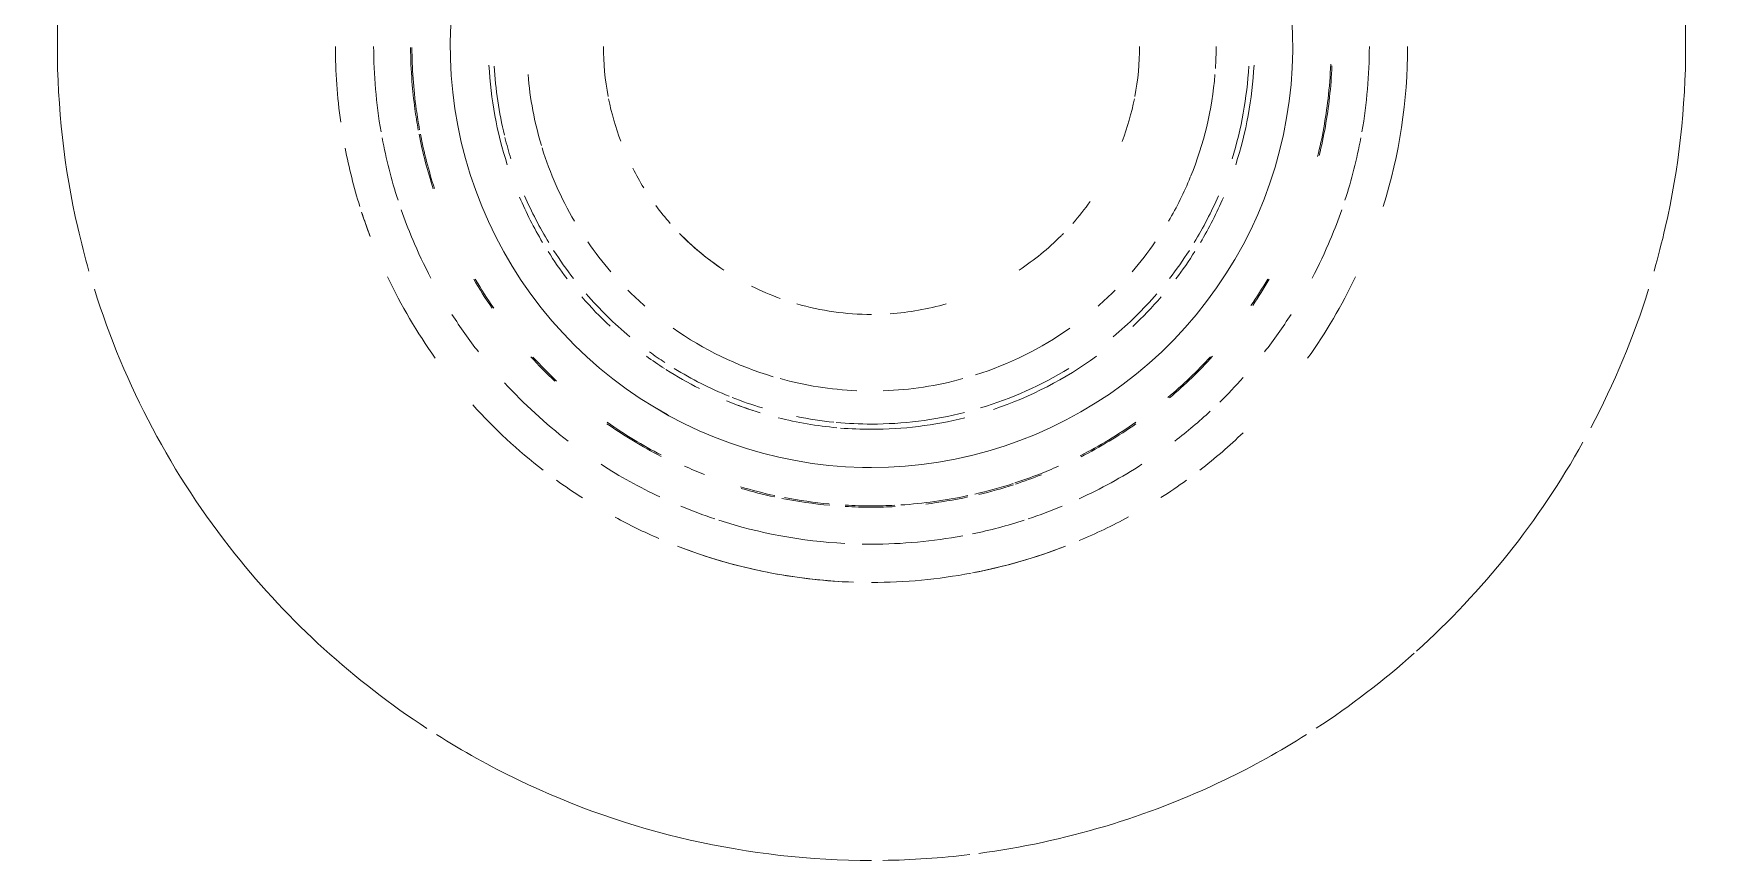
# Model space of a CAD drawing. Header units: millimetres. Extents: x -4000 to 187956, y -58990 to 162485.
# Drawn here: x 159544.6 to 159643.7, y 1700.4 to 1749.3 of the extents above; entities that cross this region are included whole.
import ezdxf

# ---------------------------------------------------------------- set-up
doc = ezdxf.new("R2010")
doc.units = ezdxf.units.MM
doc.layers.add('P-SANR-FIXT', color=6, linetype='Continuous', lineweight=9)

# ---------------------------------------------------------------- blocks, each defined once
blk = doc.blocks.new('C307 - C307-V896-FFS - TANG 1')
at = {"layer": 'P-SANR-FIXT', "color": 90}
for p, q in [((-4.948, 174.409), (-5.92, 174.192)), ((-4.948, 174.409), (-5.628, 174.257)), ((-3.968, 174.588), (-4.948, 174.409)), ((-2.982, 174.727), (-3.968, 174.588)), ((-1.99, 174.826), (-2.982, 174.727)), ((-0.996, 174.886), (-1.99, 174.826)), ((0, 174.906), (-0.996, 174.886)), ((0, 174.906), (-0.996, 174.886)), ((0.538, 174.9), (0, 174.906)), ((0.538, 174.9), (0, 174.906)), ((1.533, 174.858), (0.538, 174.9)), ((1.533, 174.858), (0.538, 174.9)), ((2.526, 174.777), (1.533, 174.858)), ((2.526, 174.777), (1.533, 174.858)), ((3.515, 174.656), (2.526, 174.777)), ((-7.834, 173.641), (-8.774, 173.309)), ((-7.834, 173.641), (-8.774, 173.309)), ((-6.883, 173.936), (-7.834, 173.641)), ((-5.92, 174.192), (-6.883, 173.936)), ((-5.628, 174.257), (-5.92, 174.192)), ((6.441, 174.058), (5.474, 174.297)), ((7.398, 173.782), (6.441, 174.058)), ((8.343, 173.467), (7.398, 173.782)), ((9.275, 173.114), (8.343, 173.467)), ((-10.608, 172.533), (-11.501, 172.091)), ((-9.699, 172.94), (-10.608, 172.533)), ((-8.774, 173.309), (-9.699, 172.94)), ((-8.774, 173.309), (-9.699, 172.94)), ((10.192, 172.725), (9.275, 173.114)), ((11.092, 172.299), (10.192, 172.725)), ((11.092, 172.299), (10.192, 172.725)), ((-12.375, 171.614), (-13.23, 171.101)), ((-12.375, 171.614), (-13.23, 171.101)), ((-11.501, 172.091), (-12.375, 171.614)), ((11.975, 171.838), (11.092, 172.299)), ((12.839, 171.341), (11.975, 171.838)), ((12.839, 171.341), (12.089, 171.772)), ((-14.063, 170.556), (-14.874, 169.977)), ((-13.23, 171.101), (-14.063, 170.556)), ((-13.23, 171.101), (-14.063, 170.556)), ((13.682, 170.811), (12.839, 171.341)), ((13.682, 170.811), (12.839, 171.341)), ((14.503, 170.247), (13.682, 170.811)), ((14.503, 170.247), (13.682, 170.811)), ((15.301, 169.651), (14.503, 170.247)), ((15.301, 169.651), (14.503, 170.247)), ((16.075, 169.023), (15.301, 169.651)), ((16.075, 169.023), (15.301, 169.651)), ((-16.422, 168.724), (-17.158, 168.053)), ((16.823, 168.365), (16.075, 169.023)), ((16.823, 168.365), (16.075, 169.023)), ((-17.158, 168.053), (-17.866, 167.352)), ((-17.158, 168.053), (-17.866, 167.352)), ((17.544, 167.678), (16.823, 168.365)), ((-18.546, 166.624), (-19.196, 165.869)), ((-18.546, 166.624), (-19.196, 165.869)), ((-17.866, 167.352), (-18.546, 166.624)), ((-17.866, 167.352), (-18.546, 166.624)), ((-19.196, 165.869), (-19.815, 165.088)), ((-19.196, 165.869), (-19.815, 165.088)), ((-19.815, 165.088), (-20.403, 164.284)), ((-19.815, 165.088), (-20.403, 164.284)), ((20.136, 164.657), (19.534, 165.451)), ((20.706, 163.84), (20.136, 164.657)), ((-20.403, 164.284), (-20.957, 163.457)), ((-20.403, 164.284), (-20.957, 163.457)), ((21.243, 163.001), (20.706, 163.84)), ((-21.479, 162.608), (-21.966, 161.739)), ((-20.957, 163.457), (-21.479, 162.608)), ((-20.957, 163.457), (-21.479, 162.608)), ((21.746, 162.141), (21.243, 163.001)), ((-21.966, 161.739), (-22.418, 160.851)), ((22.214, 161.262), (21.746, 162.141)), ((22.214, 161.262), (21.746, 162.141)), ((-22.418, 160.851), (-22.834, 159.946)), ((-22.418, 160.851), (-22.834, 159.946)), ((22.647, 160.364), (22.214, 161.262)), ((-22.834, 159.946), (-23.213, 159.025)), ((23.043, 159.45), (22.647, 160.364)), ((-23.213, 159.025), (-23.555, 158.089)), ((23.402, 158.521), (23.043, 159.45)), ((23.402, 158.521), (23.043, 159.45)), ((-23.555, 158.089), (-23.86, 157.141)), ((-23.555, 158.089), (-23.86, 157.141)), ((23.725, 157.579), (23.402, 158.521)), ((24.009, 156.624), (23.725, 157.579)), ((-23.86, 157.141), (-24.126, 156.181)), ((-23.86, 157.141), (-24.126, 156.181)), ((24.254, 155.659), (24.009, 156.624)), ((-24.126, 156.181), (-24.354, 155.211)), ((24.461, 154.684), (24.254, 155.659)), ((24.629, 153.702), (24.461, 154.684)), ((-24.543, 154.233), (-24.693, 153.248)), ((24.757, 152.714), (24.629, 153.702)), ((24.757, 152.714), (24.629, 153.702)), ((-24.693, 153.248), (-24.803, 152.258)), ((24.846, 151.722), (24.757, 152.714)), ((24.846, 151.722), (24.757, 152.714)), ((-24.803, 152.258), (-24.874, 151.265)), ((24.895, 150.727), (24.846, 151.722)), ((24.895, 150.727), (24.846, 151.722)), ((-24.874, 151.265), (-24.904, 150.269)), ((24.904, 149.731), (24.895, 150.727)), ((24.904, 149.731), (24.895, 150.727)), ((-24.904, 150.269), (-24.895, 149.273)), ((-24.904, 150.269), (-24.895, 149.273)), ((24.874, 148.735), (24.904, 149.731)), ((-24.895, 149.273), (-24.846, 148.278)), ((-24.895, 149.273), (-24.846, 148.278))]:
    blk.add_line(p, q, dxfattribs=at)
at = {"layer": 'P-SANR-FIXT', "color": 90, "flags": 128}
for points in [[(-2.982, 174.727), (-3.968, 174.588), (-4.948, 174.409)], [(-0.996, 174.886), (-1.99, 174.826), (-2.982, 174.727)], [(5.474, 174.297), (4.498, 174.496), (3.515, 174.656), (2.526, 174.777)], [(8.343, 173.467), (7.398, 173.782), (6.441, 174.058), (5.474, 174.297), (4.498, 174.496), (3.515, 174.656)], [(-5.92, 174.192), (-6.883, 173.936), (-7.834, 173.641)], [(10.192, 172.725), (9.275, 173.114), (8.343, 173.467)], [(-9.699, 172.94), (-10.608, 172.533), (-11.501, 172.091), (-12.375, 171.614)], [(12.089, 171.772), (11.975, 171.838), (11.092, 172.299)], [(-14.063, 170.556), (-14.874, 169.977), (-15.661, 169.366)], [(-14.874, 169.977), (-15.661, 169.366), (-16.422, 168.724)], [(-15.661, 169.366), (-16.422, 168.724), (-17.158, 168.053)], [(19.534, 165.451), (18.9, 166.219), (18.237, 166.962), (17.544, 167.678), (16.823, 168.365)], [(19.534, 165.451), (18.9, 166.219), (18.237, 166.962), (17.544, 167.678)], [(20.706, 163.84), (20.136, 164.657), (19.534, 165.451)], [(21.746, 162.141), (21.243, 163.001), (20.706, 163.84)], [(-21.479, 162.608), (-21.966, 161.739), (-22.418, 160.851)], [(23.043, 159.45), (22.647, 160.364), (22.214, 161.262)], [(-22.834, 159.946), (-23.213, 159.025), (-23.555, 158.089)], [(24.629, 153.702), (24.461, 154.684), (24.254, 155.659), (24.009, 156.624), (23.725, 157.579), (23.402, 158.521)], [(-24.126, 156.181), (-24.354, 155.211), (-24.543, 154.233)], [(-24.354, 155.211), (-24.543, 154.233), (-24.693, 153.248)], [(-24.693, 153.248), (-24.803, 152.258), (-24.874, 151.265), (-24.904, 150.269)], [(24.803, 147.742), (24.874, 148.735), (24.904, 149.731)]]:
    blk.add_lwpolyline(points, dxfattribs=at)
at = {"layer": 'P-SANR-FIXT', "color": 254}
for start, end in [(97.57242, 115.71429), (90.78919, 96.92932), (64.28571, 90), (115.71429, 122.29654), (57.69798, 64.28571), (123.10508, 131.81018), (38.57143, 56.89854), (132.02878, 141.42857), (141.42857, 150.91368), (17.35868, 38.57143), (152.05817, 162.63814), (163.97782, 167.14286), (12.85714, 16.02356), (167.14286, 192.85714), (347.14286, 12.85714)]:
    blk.add_arc((0, 150), 48.136, start, end, dxfattribs=at)
at = {"layer": 'P-SANR-FIXT', "color": 90}
for radius, start, end in [(31.698, 90, 100.69705), (31.698, 90, 100.69705), (31.698, 68.77703, 88.07648), (31.698, 79.28012, 88.07648), (31.698, 100.87461, 111.22297), (31.698, 101.16825, 111.22297), (31.698, 68.77703, 78.83175), (29.434, 90, 100.57941), (29.434, 88.94096, 90), (29.434, 72.13412, 86.9143), (31.698, 112.79834, 118.6438), (31.698, 112.79834, 118.6438), (29.434, 101.71112, 107.86828), (31.698, 61.43497, 66.64095), (31.698, 61.43497, 66.64095), (29.434, 108.35321, 112.50647), (29.434, 67.49353, 71.64679), (31.698, 122.68171, 126), (31.698, 122.68171, 126), (29.434, 114.65296, 122.90239), (27.248, 103.47235, 107.95995), (27.17, 103.00259, 107.94473), (27.248, 96.75172, 102.08341), (27.17, 93.64805, 102.11179), (27.248, 90, 92.95697), (27.17, 90, 92.89211), (27.248, 86.74452, 90), (27.17, 86.71726, 90), (27.248, 78.7895, 84.80757), (27.17, 79.06932, 84.72606), (27.17, 73.45514, 77.86329), (27.248, 73.58854, 77.89171), (29.434, 57.09053, 64.8441), (31.698, 54, 57.38803), (31.698, 54, 57.38803), (27.248, 108.18794, 111.65225), (27.17, 108.17216, 111.34556), (31.698, 127.77357, 133.88776), (31.698, 127.77357, 133.88776), (27.17, 111.34556, 114.00388), (27.17, 65.99612, 68.69202), (31.698, 41.97978, 52.22643), (31.698, 41.97978, 52.22643), (27.248, 117.05009, 125.02004), (27.17, 117.01747, 125.10197), (27.17, 54.89059, 62.74777), (27.248, 54.97254, 62.82586), (29.434, 127.5574, 132.88959), (22.642, 90, 104.09242), (22.642, 90, 104.09242), (22.642, 90, 104.09242), (22.642, 85.34605, 90), (22.642, 85.34605, 90), (22.642, 85.34605, 90), (22.642, 75.87973, 84.81435), (22.642, 75.87973, 84.81435), (22.642, 75.87973, 84.81435), (29.434, 42.51462, 52.4426), (22.642, 108.57228, 126), (22.642, 108.57228, 126), (22.642, 108.57228, 126), (22.332, 90, 104.25699), (22.332, 84.65623, 90), (22.332, 78.5639, 84.27535), (22.642, 67.76246, 73.11731), (22.642, 67.76246, 72), (22.642, 67.76246, 72), (29.434, 134.38776, 138.29038), (27.248, 130.30774, 137.75183), (27.17, 130.14988, 137.52075), (22.332, 106.79445, 121.51301), (22.332, 68.3582, 73.20555), (22.332, 58.48699, 67.86854), (20.377, 91.95507, 105.39247), (20.377, 74.60753, 87.54566), (20.377, 54.8437, 73.43605), (22.642, 57.53925, 63.33283), (22.642, 57.53925, 63.33283), (22.642, 57.53925, 63.33283), (27.17, 42.5496, 46.75409), (27.248, 42.32497, 46.59617), (20.377, 107.57692, 125.1563), (22.332, 54, 56.84444), (22.642, 54, 57.29733), (22.642, 54, 57.29733), (22.642, 54, 57.29733), (31.698, 144.43782, 154.52247), (31.698, 144.43782, 154.52247), (29.434, 142.1351, 147.42262), (29.434, 32.57738, 37.8649), (31.698, 25.47895, 35.55472), (31.698, 25.47895, 35.55472), (22.642, 133.01651, 139.12674), (22.642, 133.01651, 139.12674), (22.642, 133.01651, 139.12674), (22.332, 129.76143, 139.0847), (22.332, 40.9153, 50.23857), (22.642, 40.87326, 46.9716), (22.642, 40.87326, 46.9716), (22.642, 40.87326, 46.9716), (15.849, 93.96604, 106.19803), (15.849, 93.96604, 106.19803), (15.849, 73.80197, 90), (15.849, 73.80197, 90), (27.248, 145.80389, 149.66723), (27.17, 145.65241, 149.56786), (20.377, 131.09996, 135), (15.849, 63.42695, 70.09263), (15.849, 63.42695, 70.09263), (20.377, 45, 48.90004), (27.17, 30.43349, 34.71406), (27.248, 30.33411, 34.59617), (29.434, 152.23573, 157.26139), (22.642, 142.63139, 147.61727), (22.332, 142.05502, 147.29785), (22.332, 32.70215, 37.9462), (22.642, 32.38273, 37.36984), (29.434, 22.73861, 27.76566), (20.377, 139.12735, 145.42763), (15.849, 123.43143, 135), (15.849, 123.43143, 135), (15.849, 44.26348, 56.56857), (15.849, 45, 56.56857), (20.377, 34.57237, 40.8737), (22.642, 149.19433, 156.78139), (22.642, 149.19433, 156.78139), (22.642, 149.19433, 156.78139), (22.332, 148.70887, 156.69557), (22.332, 23.30443, 31.29113), (22.642, 23.18724, 30.80567), (22.642, 23.18724, 30.80567), (22.642, 23.18724, 30.80567), (29.434, 157.28392, 160.81741), (15.849, 135, 135.73652), (15.849, 135, 135.73652), (15.849, 44.26348, 45), (29.434, 19.17931, 22.71608), (31.698, 18, 20.78998), (31.698, 19.06226, 20.78998), (20.377, 149.52461, 157.67519), (15.849, 138.64736, 144.67195), (15.849, 138.64736, 144.67195), (15.849, 36.44583, 41.35264), (15.849, 36.44583, 41.35264), (20.377, 17.13565, 30.47539), (31.698, 18, 19.06226), (31.698, 162.62063, 180), (31.698, 162.62063, 180), (29.434, 162, 169.40896), (29.434, 10.59104, 18), (31.698, 10.95451, 17.37937), (31.698, 10.95451, 17.37937), (20.377, 157.8242, 175.29516), (15.849, 27.04363, 31.85219), (15.849, 27.04363, 31.85219), (27.17, 11.01013, 18), (27.248, 10.97137, 18), (22.642, 162, 177.20159), (22.642, 162, 177.20159), (22.642, 162, 177.20159), (22.332, 162.69504, 176.98236), (22.332, 13.94004, 17.30496), (22.642, 2.79841, 18), (22.642, 2.79841, 18), (22.642, 2.79841, 18), (27.248, 166.29904, 173.66543), (27.17, 166.12009, 173.4416), (15.849, 159.2393, 168.73223), (15.849, 159.2393, 168.73223), (15.849, 11.26777, 20.74077), (15.849, 11.26777, 20.74077), (20.377, 4.70484, 16.71138), (29.434, 170.123, 180), (22.332, 3.01764, 13.60586), (27.17, 7.89522, 10.46073), (27.248, 7.79395, 10.46112), (29.434, 0, 9.877), (27.17, 4.00326, 7.89522), (27.248, 4.37025, 7.79395), (31.698, 0, 8.12856), (31.698, 0, 8.12856), (27.248, 173.66543, 177.56041), (27.17, 173.4416, 177.76527), (15.849, 169.21164, 180), (15.849, 169.21164, 180), (15.849, 0, 10.78836), (15.849, 0, 10.78836), (27.17, 0.15994, 4.00326), (27.248, 0.12214, 4.37025), (20.377, 176.34195, 180)]:
    blk.add_arc((0, 150), radius, start, end, dxfattribs=at)
at = {"layer": 'P-SANR-FIXT', "color": 250}
for points, knots in [([(-119.281, 157.53), (-115.966, 146.845), (-106.161, 127.436), (-84.838, 108.521), (-62.347, 96.734), (-49.425, 91.873), (-42.56, 89.707)], [0, 0, 0, 0, 0.333333, 0.666667, 0.833333, 1, 1, 1, 1]), ([(42.56, 89.707), (49.426, 91.873), (62.348, 96.734), (84.838, 108.521), (106.16, 127.435), (115.965, 146.843), (119.281, 157.53)], [0, 0, 0, 0, 0.166667, 0.333333, 0.666667, 1, 1, 1, 1])]:
    blk.add_open_spline(points, degree=3, knots=knots, dxfattribs=at)
blk = doc.blocks.new('C307 - C307-V949-FFS - TANG 1')
at = {"layer": 'P-SANR-FIXT', "color": 90}
for p, q in [((-4.948, 174.409), (-5.92, 174.192)), ((-4.948, 174.409), (-5.628, 174.257)), ((-3.968, 174.588), (-4.948, 174.409)), ((-2.982, 174.727), (-3.968, 174.588)), ((-1.99, 174.826), (-2.982, 174.727)), ((-1.99, 174.826), (-2.982, 174.727)), ((-0.996, 174.886), (-1.99, 174.826)), ((0, 174.906), (-0.996, 174.886)), ((0.538, 174.9), (0, 174.906)), ((1.533, 174.858), (0.538, 174.9)), ((2.526, 174.777), (1.533, 174.858)), ((3.515, 174.656), (2.526, 174.777)), ((4.498, 174.496), (3.515, 174.656)), ((4.498, 174.496), (3.515, 174.656)), ((5.474, 174.297), (4.498, 174.496)), ((5.474, 174.297), (4.498, 174.496)), ((-7.834, 173.641), (-8.774, 173.309)), ((-7.834, 173.641), (-8.774, 173.309)), ((-6.883, 173.936), (-7.834, 173.641)), ((-6.883, 173.936), (-7.834, 173.641)), ((-5.92, 174.192), (-6.883, 173.936)), ((-5.92, 174.192), (-6.883, 173.936)), ((-5.628, 174.257), (-5.92, 174.192)), ((6.441, 174.058), (5.474, 174.297)), ((6.441, 174.058), (5.474, 174.297)), ((7.398, 173.782), (6.441, 174.058)), ((7.398, 173.782), (6.441, 174.058)), ((8.343, 173.467), (7.398, 173.782)), ((8.343, 173.467), (7.398, 173.782)), ((9.275, 173.114), (8.343, 173.467)), ((9.275, 173.114), (8.343, 173.467)), ((-10.608, 172.533), (-11.501, 172.091)), ((-9.699, 172.94), (-10.608, 172.533)), ((-8.774, 173.309), (-9.699, 172.94)), ((10.192, 172.725), (9.275, 173.114)), ((10.192, 172.725), (9.275, 173.114)), ((11.092, 172.299), (10.192, 172.725)), ((11.092, 172.299), (10.192, 172.725)), ((-12.375, 171.614), (-13.23, 171.101)), ((-12.375, 171.614), (-13.23, 171.101)), ((-11.501, 172.091), (-12.375, 171.614)), ((-11.501, 172.091), (-12.375, 171.614)), ((11.975, 171.838), (11.092, 172.299)), ((12.839, 171.341), (11.975, 171.838)), ((12.839, 171.341), (12.089, 171.772)), ((-14.063, 170.556), (-14.874, 169.977)), ((-14.063, 170.556), (-14.874, 169.977)), ((-13.23, 171.101), (-14.063, 170.556)), ((-13.23, 171.101), (-14.063, 170.556)), ((13.682, 170.811), (12.839, 171.341)), ((13.682, 170.811), (12.839, 171.341)), ((14.503, 170.247), (13.682, 170.811)), ((14.503, 170.247), (13.682, 170.811)), ((-14.874, 169.977), (-15.661, 169.366)), ((-14.874, 169.977), (-15.661, 169.366)), ((15.301, 169.651), (14.503, 170.247)), ((15.301, 169.651), (14.503, 170.247)), ((16.075, 169.023), (15.301, 169.651)), ((16.075, 169.023), (15.301, 169.651)), ((-16.422, 168.724), (-17.158, 168.053)), ((-16.422, 168.724), (-17.158, 168.053)), ((-15.661, 169.366), (-16.422, 168.724)), ((-15.661, 169.366), (-16.422, 168.724)), ((16.823, 168.365), (16.075, 169.023)), ((16.823, 168.365), (16.075, 169.023)), ((-17.158, 168.053), (-17.866, 167.352)), ((-17.158, 168.053), (-17.866, 167.352)), ((17.544, 167.678), (16.823, 168.365)), ((17.544, 167.678), (16.823, 168.365)), ((18.237, 166.962), (17.544, 167.678)), ((-18.546, 166.624), (-19.196, 165.869)), ((-18.546, 166.624), (-19.196, 165.869)), ((-17.866, 167.352), (-18.546, 166.624)), ((-17.866, 167.352), (-18.546, 166.624)), ((18.9, 166.219), (18.237, 166.962)), ((-19.196, 165.869), (-19.815, 165.088)), ((-19.196, 165.869), (-19.815, 165.088)), ((19.534, 165.451), (18.9, 166.219)), ((19.534, 165.451), (18.9, 166.219)), ((-19.815, 165.088), (-20.403, 164.284)), ((-19.815, 165.088), (-20.403, 164.284)), ((20.136, 164.657), (19.534, 165.451)), ((20.136, 164.657), (19.534, 165.451)), ((20.706, 163.84), (20.136, 164.657)), ((20.706, 163.84), (20.136, 164.657)), ((-20.403, 164.284), (-20.957, 163.457)), ((-20.403, 164.284), (-20.957, 163.457)), ((21.243, 163.001), (20.706, 163.84)), ((21.243, 163.001), (20.706, 163.84)), ((-21.479, 162.608), (-21.966, 161.739)), ((-21.479, 162.608), (-21.966, 161.739)), ((-20.957, 163.457), (-21.479, 162.608)), ((-20.957, 163.457), (-21.479, 162.608)), ((21.746, 162.141), (21.243, 163.001)), ((21.746, 162.141), (21.243, 163.001)), ((-21.966, 161.739), (-22.418, 160.851)), ((-21.966, 161.739), (-22.418, 160.851)), ((22.214, 161.262), (21.746, 162.141)), ((22.214, 161.262), (21.746, 162.141)), ((-22.418, 160.851), (-22.834, 159.946)), ((22.647, 160.364), (22.214, 161.262)), ((22.647, 160.364), (22.214, 161.262)), ((-22.834, 159.946), (-23.213, 159.025)), ((23.043, 159.45), (22.647, 160.364)), ((23.043, 159.45), (22.647, 160.364)), ((-23.213, 159.025), (-23.555, 158.089)), ((23.402, 158.521), (23.043, 159.45)), ((23.402, 158.521), (23.043, 159.45)), ((-23.555, 158.089), (-23.86, 157.141)), ((-23.555, 158.089), (-23.86, 157.141)), ((23.725, 157.579), (23.402, 158.521)), ((23.725, 157.579), (23.402, 158.521)), ((24.009, 156.624), (23.725, 157.579)), ((24.009, 156.624), (23.725, 157.579)), ((-23.86, 157.141), (-24.126, 156.181)), ((-23.86, 157.141), (-24.126, 156.181)), ((24.254, 155.659), (24.009, 156.624)), ((-24.126, 156.181), (-24.354, 155.211)), ((-24.126, 156.181), (-24.354, 155.211)), ((24.461, 154.684), (24.254, 155.659)), ((-24.354, 155.211), (-24.543, 154.233)), ((-24.354, 155.211), (-24.543, 154.233)), ((24.629, 153.702), (24.461, 154.684)), ((-24.543, 154.233), (-24.693, 153.248)), ((-24.543, 154.233), (-24.693, 153.248)), ((24.757, 152.714), (24.629, 153.702)), ((-24.693, 153.248), (-24.803, 152.258)), ((-24.693, 153.248), (-24.803, 152.258)), ((24.846, 151.722), (24.757, 152.714)), ((-24.803, 152.258), (-24.874, 151.265)), ((-24.803, 152.258), (-24.874, 151.265)), ((24.895, 150.727), (24.846, 151.722)), ((24.895, 150.727), (24.846, 151.722)), ((-24.874, 151.265), (-24.904, 150.269)), ((-24.874, 151.265), (-24.904, 150.269)), ((24.904, 149.731), (24.895, 150.727)), ((24.904, 149.731), (24.895, 150.727)), ((-24.904, 150.269), (-24.895, 149.273)), ((-24.904, 150.269), (-24.895, 149.273)), ((24.874, 148.735), (24.904, 149.731)), ((-24.895, 149.273), (-24.846, 148.278))]:
    blk.add_line(p, q, dxfattribs=at)
at = {"layer": 'P-SANR-FIXT', "color": 90, "flags": 128}
for points in [[(-2.982, 174.727), (-3.968, 174.588), (-4.948, 174.409)], [(0, 174.906), (-0.996, 174.886), (-1.99, 174.826)], [(1.533, 174.858), (0.538, 174.9), (0, 174.906)], [(3.515, 174.656), (2.526, 174.777), (1.533, 174.858)], [(-8.774, 173.309), (-9.699, 172.94), (-10.608, 172.533), (-11.501, 172.091)], [(12.089, 171.772), (11.975, 171.838), (11.092, 172.299)], [(18.9, 166.219), (18.237, 166.962), (17.544, 167.678)], [(-22.418, 160.851), (-22.834, 159.946), (-23.213, 159.025), (-23.555, 158.089)], [(24.629, 153.702), (24.461, 154.684), (24.254, 155.659), (24.009, 156.624)], [(24.846, 151.722), (24.757, 152.714), (24.629, 153.702)], [(24.803, 147.742), (24.874, 148.735), (24.904, 149.731)], [(-24.895, 149.273), (-24.846, 148.278), (-24.757, 147.286), (-24.629, 146.298)]]:
    blk.add_lwpolyline(points, dxfattribs=at)
at = {"layer": 'P-SANR-FIXT', "color": 254}
for start, end in [(97.57242, 115.71429), (90.78919, 96.92932), (64.28571, 90), (115.71429, 122.29654), (57.69798, 64.28571), (123.10508, 131.81018), (38.57143, 56.89854), (132.02878, 141.42857), (141.42857, 150.91368), (17.35868, 38.57143), (152.05817, 162.63814), (163.97782, 167.14286), (12.85714, 16.02356), (167.14286, 192.85714), (347.14286, 12.85714)]:
    blk.add_arc((0, 150), 48.136, start, end, dxfattribs=at)
at = {"layer": 'P-SANR-FIXT', "color": 90}
for radius, start, end in [(31.698, 90, 100.69705), (31.698, 90, 100.69705), (31.698, 68.77703, 88.07648), (31.698, 79.28012, 88.07648), (31.698, 100.87461, 111.22297), (31.698, 101.16825, 111.22297), (31.698, 68.77703, 78.83175), (29.434, 90, 100.57941), (29.434, 88.94096, 90), (29.434, 72.13412, 86.9143), (31.698, 112.79834, 118.6438), (31.698, 112.79834, 118.6438), (29.434, 101.71112, 107.86828), (31.698, 61.43497, 66.64095), (31.698, 61.43497, 66.64095), (29.434, 108.35321, 112.50647), (29.434, 67.49353, 71.64679), (31.698, 122.68171, 126), (31.698, 122.68171, 126), (29.434, 114.65296, 122.90239), (27.248, 103.47235, 107.95995), (27.17, 103.00259, 107.94473), (27.248, 96.75172, 102.08341), (27.17, 93.64805, 102.11179), (27.248, 90, 92.95697), (27.17, 90, 92.89211), (27.248, 86.74452, 90), (27.17, 86.71726, 90), (27.248, 78.7895, 84.80757), (27.17, 79.06932, 84.72606), (27.17, 73.45514, 77.86329), (27.248, 73.58854, 77.89171), (29.434, 57.09053, 64.8441), (31.698, 54, 57.38803), (31.698, 54, 57.38803), (27.248, 108.18794, 111.65225), (27.17, 108.17216, 111.34556), (31.698, 127.77357, 133.88776), (31.698, 127.77357, 133.88776), (27.17, 111.34556, 114.00388), (27.17, 65.99612, 68.69202), (31.698, 41.97978, 52.22643), (31.698, 41.97978, 52.22643), (27.248, 117.05009, 125.02004), (27.17, 117.01747, 125.10197), (27.17, 54.89059, 62.74777), (27.248, 54.97254, 62.82586), (29.434, 127.5574, 132.88959), (22.642, 90, 104.09242), (22.642, 90, 104.09242), (22.642, 90, 104.09242), (22.642, 85.34605, 90), (22.642, 85.34605, 90), (22.642, 85.34605, 90), (22.642, 75.87973, 84.81435), (22.642, 75.87973, 84.81435), (22.642, 75.87973, 84.81435), (29.434, 42.51462, 52.4426), (22.642, 108.57228, 126), (22.642, 108.57228, 126), (22.642, 108.57228, 126), (22.332, 90, 104.25699), (22.332, 84.65623, 90), (22.332, 78.5639, 84.27535), (22.642, 67.76246, 73.11731), (22.642, 67.76246, 72), (22.642, 67.76246, 72), (29.434, 134.38776, 138.29038), (27.248, 130.30774, 137.75183), (27.17, 130.14988, 137.52075), (22.332, 106.79445, 121.51301), (22.332, 68.3582, 73.20555), (22.332, 58.48699, 67.86854), (20.377, 91.95507, 105.39247), (20.377, 74.60753, 87.54566), (20.377, 54.8437, 73.43605), (22.642, 57.53925, 63.33283), (22.642, 57.53925, 63.33283), (22.642, 57.53925, 63.33283), (27.17, 42.5496, 46.75409), (27.248, 42.32497, 46.59617), (20.377, 107.57692, 125.1563), (22.332, 54, 56.84444), (22.642, 54, 57.29733), (22.642, 54, 57.29733), (22.642, 54, 57.29733), (31.698, 144.43782, 154.52247), (31.698, 144.43782, 154.52247), (29.434, 142.1351, 147.42262), (29.434, 32.57738, 37.8649), (31.698, 25.47895, 35.55472), (31.698, 25.47895, 35.55472), (22.642, 133.01651, 139.12674), (22.642, 133.01651, 139.12674), (22.642, 133.01651, 139.12674), (22.332, 129.76143, 139.0847), (22.332, 40.9153, 50.23857), (22.642, 40.87326, 46.9716), (22.642, 40.87326, 46.9716), (22.642, 40.87326, 46.9716), (15.849, 93.96604, 106.19803), (15.849, 93.96604, 106.19803), (15.849, 73.80197, 90), (15.849, 73.80197, 90), (27.248, 145.80389, 149.66723), (27.17, 145.65241, 149.56786), (20.377, 131.09996, 135), (15.849, 63.42695, 70.09263), (15.849, 63.42695, 70.09263), (20.377, 45, 48.90004), (27.17, 30.43349, 34.71406), (27.248, 30.33411, 34.59617), (29.434, 152.23573, 157.26139), (22.642, 142.63139, 147.61727), (22.332, 142.05502, 147.29785), (22.332, 32.70215, 37.9462), (22.642, 32.38273, 37.36984), (29.434, 22.73861, 27.76566), (20.377, 139.12735, 145.42763), (15.849, 123.43143, 135), (15.849, 123.43143, 135), (15.849, 45, 56.56857), (15.849, 45, 56.56857), (20.377, 34.57237, 40.8737), (22.642, 149.19433, 156.78139), (22.642, 149.19433, 156.78139), (22.642, 149.19433, 156.78139), (22.332, 148.70887, 156.69557), (22.332, 23.30443, 31.29113), (22.642, 23.18724, 30.80567), (22.642, 23.18724, 30.80567), (22.642, 23.18724, 30.80567), (29.434, 157.28392, 160.81741), (15.849, 135, 135.73652), (15.849, 135, 135.73652), (15.849, 44.26348, 45), (15.849, 44.26348, 45), (29.434, 19.17931, 22.71608), (31.698, 18, 20.78998), (31.698, 19.06226, 20.78998), (20.377, 149.52461, 157.67519), (15.849, 138.64736, 144.67195), (15.849, 138.64736, 144.67195), (15.849, 36.44583, 41.35264), (15.849, 36.44583, 41.35264), (20.377, 17.13565, 30.47539), (31.698, 18, 19.06226), (31.698, 162.62063, 180), (31.698, 162.62063, 180), (29.434, 162, 169.40896), (29.434, 10.59104, 18), (31.698, 10.95451, 17.37937), (31.698, 10.95451, 17.37937), (20.377, 157.8242, 175.29516), (15.849, 27.04363, 31.85219), (15.849, 27.04363, 31.85219), (27.17, 11.01013, 18), (27.248, 10.97137, 18), (22.642, 162, 177.20159), (22.642, 162, 177.20159), (22.642, 162, 177.20159), (22.332, 162.69504, 176.98236), (22.332, 13.94004, 17.30496), (22.642, 2.79841, 18), (22.642, 2.79841, 18), (22.642, 2.79841, 18), (27.248, 166.29904, 173.66543), (27.17, 166.12009, 173.4416), (15.849, 159.2393, 168.73223), (15.849, 159.2393, 168.73223), (15.849, 11.26777, 20.74077), (15.849, 11.26777, 20.74077), (20.377, 4.70484, 16.71138), (29.434, 170.123, 180), (22.332, 3.01764, 13.60586), (27.17, 7.89522, 10.46073), (27.248, 7.79395, 10.46112), (29.434, 0, 9.877), (27.17, 4.00326, 7.89522), (27.248, 4.37025, 7.79395), (31.698, 0, 8.12856), (31.698, 0, 8.12856), (27.248, 173.66543, 177.56041), (27.17, 173.4416, 177.76527), (15.849, 169.21164, 180), (15.849, 169.21164, 180), (15.849, 0, 10.78836), (15.849, 0, 10.78836), (27.17, 0.15994, 4.00326), (27.248, 0.12214, 4.37025), (20.377, 176.34195, 180)]:
    blk.add_arc((0, 150), radius, start, end, dxfattribs=at)
at = {"layer": 'P-SANR-FIXT', "color": 250}
for points, knots in [([(-119.281, 157.53), (-115.966, 146.845), (-106.161, 127.436), (-84.838, 108.521), (-62.347, 96.734), (-49.425, 91.873), (-42.56, 89.707)], [0, 0, 0, 0, 0.333333, 0.666667, 0.833333, 1, 1, 1, 1]), ([(42.56, 89.707), (49.426, 91.873), (62.348, 96.734), (84.838, 108.521), (106.16, 127.435), (115.965, 146.843), (119.281, 157.53)], [0, 0, 0, 0, 0.166667, 0.333333, 0.666667, 1, 1, 1, 1])]:
    blk.add_open_spline(points, degree=3, knots=knots, dxfattribs=at)
blk = doc.blocks.new('CMF2_NHAXUONG_A_rvt-1-FFS - TANG 1')
at = {"layer": 'P-SANR-FIXT', "color": 250, "lineweight": 9, "rotation": 180}
for name in ['C307 - C307-V896-FFS - TANG 1', 'C307 - C307-V949-FFS - TANG 1']:
    blk.add_blockref(name, (159594.145, 1898.501), dxfattribs=at)

msp = doc.modelspace()

# ---------------------------------------------------------------- block references
at = {"lineweight": 5}
msp.add_blockref('CMF2_NHAXUONG_A_rvt-1-FFS - TANG 1', (0, 0), dxfattribs=at)

doc.saveas('drawing.dxf')
